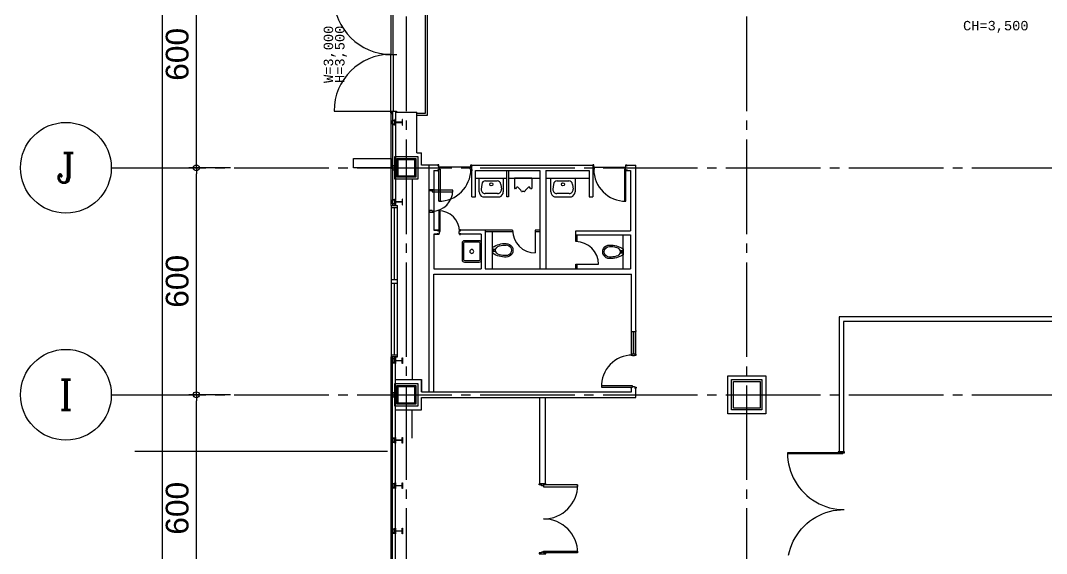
# Model space of a CAD drawing. Header units: millimetres. Extents: x -48783 to 40488, y 6477 to 32964.
# Drawn here: x -1020 to 1692, y 15930 to 17339 of the extents above; entities that cross this region are included whole.
import ezdxf
from ezdxf.enums import TextEntityAlignment as Align

# ---------------------------------------------------------------- set-up
doc = ezdxf.new("R2010")
doc.units = ezdxf.units.MM
doc.header["$LTSCALE"] = 100
doc.linetypes.add('X-N-FAB-L20$0$COL-CEN-LIN', pattern=[3.25, 2.5, -0.25, 0.25, -0.25])
for name, color, linetype in [('0-XREF', 7, 'Continuous'), ('X-N-FAB-L20$0$0-MC', 8, 'Continuous'), ('X-N-FAB-L20$0$0-NC', 8, 'Continuous'), ('X-N-FAB-L20$0$08', 8, 'Continuous'), ('X-N-FAB-L20$0$BLOCK', 8, 'Continuous'), ('X-N-FAB-L20$0$CCL', 8, 'X-N-FAB-L20$0$COL-CEN-LIN'), ('X-N-FAB-L20$0$COL', 8, 'Continuous'), ('X-N-FAB-L20$0$COL-S', 8, 'Continuous')]:
    doc.layers.add(name, color=color, linetype=linetype)
doc.layers.add('X-N-FAB-L20$0$A-BLOCK', color=8, linetype='Continuous', plot=False)
doc.layers.add('X-N-FAB-L20$0$DIM', color=8, linetype='Continuous', plot=False)
doc.styles.add('X-N-FAB-L20$0$ATS', font='monotxt', dxfattribs={"bigfont": 'BIGFONT'})
doc.styles.add('X-N-FAB-L20$0$COL-NUM', font='romanc')
doc.styles.add('X-N-FAB-L20$0$DimStyUse', font='romans.shx', dxfattribs={"width": 0.7})
doc.styles.add('X-N-FAB-L20$0$Gen-Text', font='arial.ttf', dxfattribs={"height": 2.5})
doc.dimstyles.new('X-N-FAB-L20$0$CIRL', dxfattribs={"dimtxt": 30, "dimasz": 8, "dimexe": 8, "dimexo": 0, "dimgap": 5, "dimtad": 1, "dimdsep": 46, "dimtxsty": 'X-N-FAB-L20$0$DimStyUse', "dimblk": 'X-N-FAB-L20$0$_Origin', "dimcen": 10, "dimdle": 8, "dimclrt": 2, "dimazin": 0, "dimtfac": 1, "dimtix": 1, "dimtmove": 2, "dimatfit": 3, "dimfxl": 10, "dimtolj": 1, "dimarcsym": 0})

# ---------------------------------------------------------------- blocks, each defined once
blk = doc.blocks.new('X-N-FAB-L20$0$cn-y')
at = {"layer": 'X-N-FAB-L20$0$0-MC'}
blk.add_circle((-50, 0), 50, dxfattribs=at)
at = {"layer": 'X-N-FAB-L20$0$0-NC', "style": 'X-N-FAB-L20$0$COL-NUM'}
blk.add_attdef('GRID-Y', text='', height=50, dxfattribs=at).set_placement((-50, 0), align=Align.MIDDLE_CENTER)
blk = doc.blocks.new('X-N-FAB-L20$0$_Origin')
at = {"color": 0, "linetype": 'ByBlock', "lineweight": -2}
blk.add_line((0, 0), (-1, 0), dxfattribs=at)
blk.add_circle((0, 0), 0.5, dxfattribs=at)
blk = doc.blocks.new('*D167')
at = {"layer": 'DefPoints', "color": 0, "transparency": 16777216}
for p in [(375, 8800), (465, 8800), (465, 150)]:
    blk.add_point(p, dxfattribs=at)
at = {"layer": 'X-N-FAB-L20$0$DIM', "color": 0, "lineweight": -2, "transparency": 16777216}
for p, q in [((465, 8800), (355, 8800)), ((375, 166), (375, 8784)), ((465, 150), (355, 150))]:
    blk.add_line(p, q, dxfattribs=at)
at = {"layer": 'X-N-FAB-L20$0$DIM', "color": 0, "lineweight": -2, "transparency": 16777216, "xscale": 16, "yscale": 16, "zscale": 16}
for p, rotation in [((375, 8800), 90), ((375, 150), 270)]:
    blk.add_blockref('X-N-FAB-L20$0$_Origin', p, dxfattribs=dict(at, rotation=rotation))
at = {"layer": 'X-N-FAB-L20$0$DIM', "color": 2, "transparency": 16777216, "insert": (324.4, 4475), "char_height": 2.5, "attachment_point": 5, "rotation": 90, "style": 'X-N-FAB-L20$0$Gen-Text'}
blk.add_mtext('\\A1;{\\H24x;8650}', dxfattribs=at)
blk = doc.blocks.new('*D176')
at = {"layer": 'DefPoints', "color": 0, "transparency": 16777216}
for p in [(465, 5750), (555, 5750), (555, 5150)]:
    blk.add_point(p, dxfattribs=at)
at = {"layer": 'X-N-FAB-L20$0$DIM', "color": 0, "lineweight": -2, "transparency": 16777216}
for p, q in [((555, 5750), (445, 5750)), ((465, 5166), (465, 5734)), ((555, 5150), (445, 5150))]:
    blk.add_line(p, q, dxfattribs=at)
at = {"layer": 'X-N-FAB-L20$0$DIM', "color": 0, "lineweight": -2, "transparency": 16777216, "xscale": 16, "yscale": 16, "zscale": 16}
for p, rotation in [((465, 5750), 90), ((465, 5150), 270)]:
    blk.add_blockref('X-N-FAB-L20$0$_Origin', p, dxfattribs=dict(at, rotation=rotation))
at = {"layer": 'X-N-FAB-L20$0$DIM', "color": 2, "transparency": 16777216, "insert": (414.4, 5450), "char_height": 2.5, "attachment_point": 5, "rotation": 90, "style": 'X-N-FAB-L20$0$Gen-Text'}
blk.add_mtext('\\A1;{\\H24x;600}', dxfattribs=at)
blk = doc.blocks.new('*D177')
at = {"layer": 'DefPoints', "color": 0, "transparency": 16777216}
for p in [(465, 6350), (555, 6350), (555, 5750)]:
    blk.add_point(p, dxfattribs=at)
at = {"layer": 'X-N-FAB-L20$0$DIM', "color": 0, "lineweight": -2, "transparency": 16777216}
for p, q in [((555, 6350), (445, 6350)), ((465, 5766), (465, 6334)), ((555, 5750), (445, 5750))]:
    blk.add_line(p, q, dxfattribs=at)
at = {"layer": 'X-N-FAB-L20$0$DIM', "color": 0, "lineweight": -2, "transparency": 16777216, "xscale": 16, "yscale": 16, "zscale": 16}
for p, rotation in [((465, 6350), 90), ((465, 5750), 270)]:
    blk.add_blockref('X-N-FAB-L20$0$_Origin', p, dxfattribs=dict(at, rotation=rotation))
at = {"layer": 'X-N-FAB-L20$0$DIM', "color": 2, "transparency": 16777216, "insert": (414.4, 6050), "char_height": 2.5, "attachment_point": 5, "rotation": 90, "style": 'X-N-FAB-L20$0$Gen-Text'}
blk.add_mtext('\\A1;{\\H24x;600}', dxfattribs=at)
blk = doc.blocks.new('*D178')
at = {"layer": 'DefPoints', "color": 0, "transparency": 16777216}
for p in [(465, 6950), (555, 6950), (555, 6350)]:
    blk.add_point(p, dxfattribs=at)
at = {"layer": 'X-N-FAB-L20$0$DIM', "color": 0, "lineweight": -2, "transparency": 16777216}
for p, q in [((555, 6950), (445, 6950)), ((465, 6366), (465, 6934)), ((555, 6350), (445, 6350))]:
    blk.add_line(p, q, dxfattribs=at)
at = {"layer": 'X-N-FAB-L20$0$DIM', "color": 0, "lineweight": -2, "transparency": 16777216, "xscale": 16, "yscale": 16, "zscale": 16}
for p, rotation in [((465, 6950), 90), ((465, 6350), 270)]:
    blk.add_blockref('X-N-FAB-L20$0$_Origin', p, dxfattribs=dict(at, rotation=rotation))
at = {"layer": 'X-N-FAB-L20$0$DIM', "color": 2, "transparency": 16777216, "insert": (414.4, 6650), "char_height": 2.5, "attachment_point": 5, "rotation": 90, "style": 'X-N-FAB-L20$0$Gen-Text'}
blk.add_mtext('\\A1;{\\H24x;600}', dxfattribs=at)
blk = doc.blocks.new('X-N-FAB-L20$0$A$C028b1125')
at = {"layer": 'X-N-FAB-L20$0$COL'}
blk.add_lwpolyline([(0, 60), (60, 60), (60, 0), (0, 0)], close=True, dxfattribs=at)
at = {"layer": 'X-N-FAB-L20$0$COL-S'}
for points in [[(5, 5), (5, 55), (55, 55), (55, 5)], [(8, 8), (8, 52), (52, 52), (52, 8)]]:
    blk.add_lwpolyline(points, close=True, dxfattribs=at)
blk = doc.blocks.new('X-N-FAB-L20$0$A$C01c89b02')
at = {"layer": 'X-N-FAB-L20$0$COL'}
blk.add_lwpolyline([(0, 100), (100, 100), (100, 0), (0, 0)], close=True, dxfattribs=at)
at = {"layer": 'X-N-FAB-L20$0$COL-S'}
for points in [[(10, 90), (90, 90), (90, 10), (10, 10)], [(15, 85), (85, 85), (85, 15), (15, 15)]]:
    blk.add_lwpolyline(points, close=True, dxfattribs=at)
blk = doc.blocks.new('X-N-FAB-L20$0$A$C1d07c4d4')
blk.add_circle((1026.4, 6298), 0.2)
for centre, major_axis, start_param, end_param in [((925.4, 6267.2), (-7.16, 7.16), 0.682044, 2.356194), ((926.8, 6280.3), (-7.16, 7.16), 5.497787, 6.96523), ((957.1, 6280.3), (7.16, 7.16), 5.601141, 7.068583), ((958.5, 6267.2), (-7.16, 7.16), 2.356194, 4.030345), ((1114.9, 6267.2), (-7.16, 7.16), 0.682044, 2.356194), ((1116.3, 6280.3), (-7.16, 7.16), 5.497787, 6.96523), ((1146.6, 6280.3), (7.16, 7.16), 5.601141, 7.068583), ((1148, 6267.2), (-7.16, 7.16), 2.356194, 4.030345), ((926.5, 6262.6), (11.6, 11.6), 2.420598, 3.467796), ((957.4, 6262.6), (11.6, 11.6), 4.386186, 5.433383), ((1116, 6262.6), (11.6, 11.6), 2.420598, 3.467796), ((1146.9, 6262.6), (11.6, 11.6), 4.386186, 5.433383)]:
    blk.add_ellipse(centre, major_axis=major_axis, ratio=1, start_param=start_param, end_param=end_param)
for centre in [(941.9, 6281.6), (1131.4, 6281.6)]:
    blk.add_ellipse(centre, major_axis=(-2.9, 2.9), ratio=1)
at = {"extrusion": (0, 0, -1)}
for centre, major_axis, start_param, end_param in [((871.8, 6126.9), (-4.41, 4.41), 5.497787, 7.068583), ((909.2, 6126.9), (-4.41, 4.41), 0.785398, 2.356194), ((871.8, 6126.9), (1.47, 1.47), 3.926991, 5.497787), ((909.2, 6126.9), (-1.47, 1.47), 0.785398, 2.356194), ((979.2, 6063.3), (-43.6, 43.6), 0.206884, 0.822018), ((965.5, 6107), (8.5, 8.5), 2.525388, 5.328594), ((979.2, 6063.3), (-40.8, 40.8), 0.509132, 0.822018), ((981.4, 6107), (12.7, 12.7), 5.497787, 8.63938), ((981.4, 6107), (9.9, 9.9), 5.497787, 8.63938), ((1254.4, 6103), (12.7, 12.7), 2.356194, 5.497787), ((1254.4, 6103), (-9.9, 9.9), 3.926991, 7.068583), ((1256.7, 6059.3), (-43.6, 43.6), 0.748778, 1.363912), ((1256.7, 6059.3), (-40.8, 40.8), 0.748778, 1.061664), ((1270.4, 6103), (-8.5, 8.5), 0.954591, 3.757798), ((871.8, 6081.1), (-4.41, 4.41), 3.926991, 5.497787), ((871.8, 6081.1), (-1.47, 1.47), 3.926991, 5.497787), ((909.2, 6081.1), (-4.41, 4.41), 2.356194, 3.926991), ((909.2, 6081.1), (1.47, 1.47), 0.785398, 2.356194), ((979.2, 6150.7), (43.6, 43.6), 2.319574, 2.934708), ((979.2, 6150.7), (40.8, 40.8), 2.319574, 2.63246), ((1256.7, 6146.7), (43.6, 43.6), 1.777681, 2.392815), ((1256.7, 6146.7), (-40.8, 40.8), 3.650725, 3.963611)]:
    blk.add_ellipse(centre, major_axis=major_axis, ratio=1, start_param=start_param, end_param=end_param, dxfattribs=at)
blk.add_ellipse((890.5, 6104), major_axis=(-3.68, 3.68), ratio=1, dxfattribs=at)
blk.add_point((1026.4, 6298))
at = {"layer": 'X-N-FAB-L20$0$08'}
for p, q in [((662.4, 6625), (692.4, 6625)), ((526.4, 6475), (676.4, 6475)), ((677.4, 6225), (677.4, 6472.5)), ((677.4, 6468.5), (680.9, 6468.5)), ((680.9, 6472.5), (680.9, 6225)), ((688.4, 6475), (688.4, 6225)), ((688.4, 6472.5), (744.9, 6472.5)), ((744.9, 6365), (744.9, 6472.5)), ((744.9, 6365), (757.4, 6365)), ((757.4, 6332), (757.4, 6365)), ((800.4, 6332), (757.4, 6332)), ((777.4, 5732.5), (777.4, 6332)), ((886.4, 6327), (804.4, 6327)), ((890.4, 6332), (1210.4, 6332)), ((890.4, 6248), (890.4, 6332)), ((1210.4, 6332), (1210.4, 6248)), ((1214.4, 6327), (1296.4, 6327)), ((1300.4, 6332), (1324.4, 6332)), ((1324.4, 5895), (1324.4, 6332)), ((732.4, 6295), (732.4, 5765)), ((790.4, 6318), (800.4, 6318)), ((790.4, 6318), (790.4, 6160)), ((900.4, 6318), (1070.4, 6318)), ((900.4, 6248), (900.4, 6318)), ((900.4, 6298), (983.4, 6298)), ((910.1, 6261.6), (910.1, 6298)), ((910.1, 6298), (973.8, 6298)), ((973.8, 6298), (973.8, 6261.6)), ((987.4, 6298), (1070.4, 6298)), ((1049.4, 6298), (1003.4, 6298)), ((1003.4, 6298), (1003.4, 6270.5)), ((1049.4, 6298), (1049.4, 6270.5)), ((1053.4, 6298), (1070.4, 6298)), ((1070.4, 6318), (1070.4, 6058)), ((1086.4, 6318), (1086.4, 6058)), ((1086.4, 6318), (1200.4, 6318)), ((1086.4, 6298), (1200.4, 6298)), ((1099.6, 6261.6), (1099.6, 6298)), ((1099.6, 6298), (1163.3, 6298)), ((1163.3, 6298), (1163.3, 6261.6)), ((1200.4, 6318), (1200.4, 6248)), ((1300.4, 6318), (1310.4, 6318)), ((1310.4, 6318), (1310.4, 6158)), ((777.4, 6268), (790.4, 6268)), ((916.7, 6281.3), (915.3, 6268.2)), ((926.8, 6290.4), (957.1, 6290.4)), ((967.2, 6281.3), (968.6, 6268.2)), ((1007.1, 6270), (1003.9, 6270)), ((1007.6, 6270.3), (1008.7, 6272.8)), ((1045.3, 6270.3), (1044.2, 6272.8)), ((1045.8, 6270), (1048.9, 6270)), ((1106.2, 6281.3), (1104.8, 6268.2)), ((1116.3, 6290.4), (1146.6, 6290.4)), ((1156.7, 6281.3), (1158.1, 6268.2)), ((890.4, 6248), (900.4, 6248)), ((919.2, 6247.9), (964.7, 6247.9)), ((958.5, 6257), (925.4, 6257)), ((1029.4, 6262), (1023.5, 6262)), ((1108.7, 6247.9), (1154.2, 6247.9)), ((1148, 6257), (1114.9, 6257)), ((1200.4, 6248), (1210.4, 6248)), ((677.4, 6225), (677.4, 5825)), ((677.4, 6225), (694.4, 6225)), ((677.4, 6220), (694.4, 6220)), ((685.9, 6030), (685.9, 6220)), ((694.4, 5825), (694.4, 6225)), ((777.4, 6208), (790.4, 6208)), ((790.4, 6160), (800.4, 6160)), ((800.4, 6160), (790.4, 6160)), ((925.4, 6160), (860.4, 6160)), ((925.4, 6160), (925.4, 6058)), ((998.4, 6160), (925.4, 6160)), ((1070.4, 6160), (1058.4, 6160)), ((1058.4, 6160), (1058.4, 6100)), ((1165.4, 6158), (1310.4, 6158)), ((1165.4, 6148), (1165.4, 6158)), ((790.4, 6150), (790.4, 6058)), ((800.4, 6150), (790.4, 6150)), ((790.4, 6150), (800.4, 6150)), ((915.4, 6150), (860.4, 6150)), ((871.8, 6133.1), (909.2, 6133.1)), ((915.4, 6150), (915.4, 6058)), ((998.6, 6156), (925.4, 6156)), ((945.4, 6058), (945.4, 6156)), ((1070.4, 6156), (1058.4, 6156)), ((1165.4, 6148), (1310.4, 6148)), ((1165.4, 6130), (1165.4, 6148)), ((1169.4, 6130), (1169.4, 6148)), ((1290.4, 6058), (1290.4, 6148)), ((1310.4, 6148), (1310.4, 6058)), ((865.5, 6081.1), (865.5, 6126.9)), ((869.7, 6081.1), (869.7, 6126.9)), ((871.8, 6129), (909.2, 6129)), ((911.3, 6126.9), (911.3, 6081.1)), ((915.4, 6126.9), (915.4, 6081.1)), ((945.4, 6115), (945.4, 6099)), ((947.4, 6110), (951.4, 6110)), ((947.4, 6104), (947.4, 6110)), ((951.4, 6104), (947.4, 6104)), ((951.4, 6110), (951.4, 6104)), ((1288.4, 6106), (1284.4, 6106)), ((1284.4, 6106), (1284.4, 6100)), ((1288.4, 6100), (1288.4, 6106)), ((1290.4, 6111), (1290.4, 6095)), ((909.2, 6079), (871.8, 6079)), ((1284.4, 6100), (1288.4, 6100)), ((790.4, 6058), (915.4, 6058)), ((909.2, 6074.9), (871.8, 6074.9)), ((925.4, 6058), (1310.4, 6058)), ((1165.4, 6058), (1165.4, 6070)), ((1165.4, 6070), (1225.4, 6070)), ((1169.4, 6058), (1169.4, 6070)), ((677.4, 6030), (694.4, 6030)), ((790.4, 6044), (1312.4, 6044)), ((790.4, 5732.5), (790.4, 6044)), ((1312.4, 5895), (1312.4, 6044)), ((677.4, 6020), (694.4, 6020)), ((685.9, 5830), (685.9, 6020)), ((1861.4, 5931), (1861.4, 5571.6)), ((2567.4, 5931), (1861.4, 5931)), ((1873.4, 5919), (1873.4, 5571.6)), ((2567.4, 5919), (1873.4, 5919)), ((1312.4, 5832.5), (1312.4, 5892.5)), ((1317.4, 5892.5), (1317.4, 5832.5)), ((1318, 5892.5), (1318, 5832.5)), ((1324.4, 5832.5), (1324.4, 5892.5)), ((694.4, 5830), (677.4, 5830)), ((677.4, 3225), (677.4, 5825)), ((694.4, 5825), (677.4, 5825)), ((677.4, 5825), (694.4, 5825)), ((680.9, 3225), (680.9, 5825)), ((688.4, 3225), (688.4, 5825)), ((688.4, 5765), (757.4, 5765)), ((699.4, 5765), (757.4, 5765)), ((757.4, 5732.5), (757.4, 5765)), ((757.4, 5732.5), (1312.4, 5732.5)), ((1312.4, 5732.5), (1312.4, 5742.5)), ((1324.4, 5717.5), (1324.4, 5742.5)), ((757.4, 5717.5), (1324.4, 5717.5)), ((757.4, 5685), (757.4, 5717.5)), ((1069.9, 5489.3), (1069.9, 5717.5)), ((1084.9, 5489.3), (1084.9, 5717.5)), ((688.4, 5685), (757.4, 5685)), ((732.4, 5610), (732.4, 5685)), ((667.4, 5575), (0, 5575)), ((1874.9, 5571.6), (1724.9, 5571.6)), ((1724.9, 5571.6), (1725.3, 5561.6)), ((1863.8, 5568.6), (1724.9, 5568.6)), ((1725.3, 5561.6), (1726.2, 5551.8)), ((1859.9, 5571.6), (1874.9, 5571.6)), ((1873.4, 5571.6), (1861.4, 5571.6)), ((1861.4, 5571.6), (1873.4, 5571.6)), ((1873.4, 5571.6), (1861.4, 5571.6)), ((1861.4, 5571.6), (1873.4, 5571.6)), ((1863.8, 5570.1), (1863.8, 5568.6)), ((1726.2, 5551.8), (1727.8, 5542.2)), ((1727.8, 5542.2), (1730, 5532.7)), ((1730, 5532.7), (1732.8, 5523.5)), ((1732.8, 5523.5), (1736.2, 5514.3)), ((1736.2, 5514.3), (1740.3, 5505.4)), ((1084.9, 5489.3), (1069.9, 5489.3)), ((1069.9, 5489.3), (1084.9, 5489.3)), ((1740.3, 5505.4), (1745, 5496.6)), ((1745, 5496.6), (1750.3, 5488.1)), ((1750.3, 5488.1), (1756, 5480.1)), ((1756, 5480.1), (1762.2, 5472.6)), ((1762.2, 5472.6), (1768.8, 5465.5)), ((1768.8, 5465.5), (1775.9, 5458.8)), ((1775.9, 5458.8), (1783.5, 5452.7)), ((1783.5, 5452.7), (1791.5, 5446.9)), ((1791.5, 5446.9), (1799.9, 5441.7)), ((1799.9, 5441.7), (1808.7, 5437)), ((1808.7, 5437), (1817.7, 5432.9)), ((1817.7, 5432.9), (1826.8, 5429.4)), ((1826.8, 5429.4), (1836.1, 5426.6)), ((1836.1, 5426.6), (1845.6, 5424.4)), ((1791.5, 5396.2), (1799.9, 5401.5)), ((1799.9, 5401.5), (1808.7, 5406.2)), ((1808.7, 5406.2), (1817.7, 5410.3)), ((1817.7, 5410.3), (1826.8, 5413.7)), ((1826.8, 5413.7), (1836.1, 5416.6)), ((1836.1, 5416.6), (1845.6, 5418.8)), ((1845.6, 5424.4), (1855.2, 5422.9)), ((1845.6, 5418.8), (1855.2, 5420.3)), ((1855.2, 5422.9), (1865, 5421.9)), ((1855.2, 5420.3), (1865, 5421.3)), ((1865, 5421.9), (1874.9, 5421.6)), ((1865, 5421.3), (1874.9, 5421.6)), ((1874.9, 5421.6), (1874.9, 5421.6)), ((1874.9, 5421.6), (1874.9, 5421.6)), ((1756, 5363.1), (1762.2, 5370.6)), ((1762.2, 5370.6), (1768.8, 5377.7)), ((1768.8, 5377.7), (1775.9, 5384.4)), ((1775.9, 5384.4), (1783.5, 5390.5)), ((1783.5, 5390.5), (1791.5, 5396.2)), ((1740.3, 5337.8), (1745, 5346.6)), ((1745, 5346.6), (1750.3, 5355.1)), ((1750.3, 5355.1), (1756, 5363.1)), ((1730, 5310.4), (1732.8, 5319.7)), ((1732.8, 5319.7), (1736.2, 5328.9)), ((1736.2, 5328.9), (1740.3, 5337.8)), ((1727.8, 5301), (1730, 5310.4))]:
    blk.add_line(p, q, dxfattribs=at)
for points in [[(744.9, 6464.6), (772.9, 6464.6), (772.9, 6784.6), (772.9, 6784.6), (744.9, 6784.6)], [(744.9, 6469.6), (767.9, 6469.6), (767.9, 6779.6), (744.9, 6779.6)], [(678.9, 6470.5), (676.4, 6470.5), (676.4, 6473), (682.9, 6473), (682.9, 6475), (691.4, 6475), (691.4, 6472.5), (688.9, 6472.5)], [(678.9, 6470.5), (680.9, 6468.5), (680.9, 6470.5), (678.9, 6470.5), (678.9, 6468.5), (680.9, 6468.5)], [(677.2, 6321.2), (677.2, 6324.2), (678.8, 6324.2), (678.8, 6325.8), (677.2, 6325.8), (677.2, 6328.8)], [(800.4, 6320.2), (800.4, 6317), (802.9, 6317), (802.9, 6321.5), (804.4, 6321.5), (804.4, 6327), (802.9, 6327), (802.9, 6333), (800.4, 6333), (800.4, 6329.8)], [(890.4, 6320.2), (890.4, 6317), (887.9, 6317), (887.9, 6321.5), (886.4, 6321.5), (886.4, 6327), (887.9, 6327), (887.9, 6333), (890.4, 6333), (890.4, 6329.8)], [(1210.4, 6320.2), (1210.4, 6317), (1212.9, 6317), (1212.9, 6321.5), (1214.4, 6321.5), (1214.4, 6327), (1212.9, 6327), (1212.9, 6333), (1210.4, 6333), (1210.4, 6329.8)], [(1300.4, 6320.2), (1300.4, 6317), (1297.9, 6317), (1297.9, 6321.5), (1296.4, 6321.5), (1296.4, 6327), (1297.9, 6327), (1297.9, 6333), (1300.4, 6333), (1300.4, 6329.8)], [(987.4, 6318), (987.4, 6248), (983.4, 6248), (983.4, 6318)], [(786.7, 6268), (789.9, 6268), (789.9, 6265.5), (785.4, 6265.5), (785.4, 6264), (779.9, 6264), (779.9, 6265.5), (777.9, 6265.5), (777.9, 6268), (781.1, 6268)], [(786.7, 6208), (789.9, 6208), (789.9, 6210.5), (785.4, 6210.5), (785.4, 6212), (779.9, 6212), (779.9, 6210.5), (777.9, 6210.5), (777.9, 6208), (781.1, 6208)], [(800.4, 6157.8), (800.4, 6161), (802.9, 6161), (802.9, 6156.5), (804.4, 6156.5), (804.4, 6151), (802.9, 6151), (802.9, 6149), (800.4, 6149), (800.4, 6152.2)], [(860.4, 6157.8), (860.4, 6161), (857.9, 6161), (857.9, 6156.5), (856.4, 6156.5), (856.4, 6151), (857.9, 6151), (857.9, 6149), (860.4, 6149), (860.4, 6152.2)], [(1313.6, 5895), (1311.4, 5895), (1311.4, 5892.5), (1314.9, 5892.5), (1314.9, 5892.5), (1320.4, 5892.5), (1320.4, 5892.5), (1325.4, 5892.5), (1325.4, 5895), (1322.9, 5895)], [(1313.9, 5895), (1313.6, 5895)], [(1313.6, 5832.5), (1311.4, 5832.5), (1311.4, 5830), (1314.9, 5830), (1314.9, 5828.5), (1320.4, 5828.5), (1320.4, 5830), (1325.4, 5830), (1325.4, 5832.5), (1313.6, 5832.5)], [(757.4, 5765), (757.4, 5732.5)], [(677.2, 5721.2), (677.2, 5724.2), (678.8, 5724.2), (678.8, 5725.8), (677.2, 5725.8), (677.2, 5728.8)], [(1313.6, 5742.5), (1311.4, 5742.5), (1311.4, 5745), (1314.9, 5745), (1314.9, 5746.5), (1320.4, 5746.5), (1320.4, 5745), (1325.4, 5745), (1325.4, 5742.5), (1320.2, 5742.5)], [(1859.3, 5574.1), (1859.3, 5571.6), (1863.8, 5571.6), (1863.8, 5570.1), (1871, 5570.1), (1871, 5571.6), (1875.5, 5571.6), (1875.5, 5574.1), (1859.3, 5574.1)]]:
    blk.add_lwpolyline(points, dxfattribs=at)
for points in [[(676.4, 6776.5), (676.4, 6625), (682.4, 6625), (682.4, 6776.5)], [(676.4, 6473.5), (676.4, 6625), (682.4, 6625), (682.4, 6473.5)], [(685.9, 6450), (685.9, 6440), (680.9, 6440), (680.9, 6450)], [(682.4, 6450.6), (687.4, 6450.6), (687.4, 6445.6), (686.8, 6445.6), (686.8, 6450), (682.4, 6450)], [(682.4, 6439.4), (687.4, 6439.4), (687.4, 6444.4), (686.8, 6444.4), (686.8, 6440), (682.4, 6440)], [(687.4, 6452.5), (687.4, 6437.5), (688.3, 6437.5), (688.3, 6444.7), (706.5, 6444.7), (706.5, 6437.5), (707.4, 6437.5), (707.4, 6452.5), (706.5, 6452.5), (706.5, 6445.3), (688.3, 6445.3), (688.3, 6452.5)], [(677.4, 6325), (577.4, 6325), (577.4, 6350), (677.4, 6350)], [(687.4, 6355), (747.4, 6355), (747.4, 6295), (687.4, 6295)], [(692.4, 6300), (692.4, 6350), (742.4, 6350), (742.4, 6300)], [(695.4, 6303), (695.4, 6347), (739.4, 6347), (739.4, 6303)], [(677.4, 6324), (677.4, 6326), (680.9, 6326), (680.9, 6324)], [(685.9, 6320), (685.9, 6330), (680.9, 6330), (680.9, 6320)], [(685.9, 6322.5), (685.9, 6327.5), (690.9, 6327.5), (690.9, 6326.9), (686.5, 6326.9), (686.5, 6322.5)], [(687.4, 6327.5), (692.4, 6327.5), (692.4, 6332.5), (691.8, 6332.5), (691.8, 6328.1), (687.4, 6328.1)], [(802.9, 6321.5), (806.9, 6321.5), (806.9, 6236.5), (802.9, 6236.5)], [(1297.9, 6321.5), (1293.9, 6321.5), (1293.9, 6236.5), (1297.9, 6236.5)], [(785.4, 6265.5), (785.4, 6261.5), (840.4, 6261.5), (840.4, 6265.5)], [(685.9, 6240), (685.9, 6230), (680.9, 6230), (680.9, 6240)], [(682.4, 6240.6), (687.4, 6240.6), (687.4, 6235.6), (686.8, 6235.6), (686.8, 6240), (682.4, 6240)], [(687.4, 6242.5), (687.4, 6227.5), (688.3, 6227.5), (688.3, 6234.7), (706.5, 6234.7), (706.5, 6227.5), (707.4, 6227.5), (707.4, 6242.5), (706.5, 6242.5), (706.5, 6235.3), (688.3, 6235.3), (688.3, 6242.5)], [(682.4, 6229.4), (687.4, 6229.4), (687.4, 6234.4), (686.8, 6234.4), (686.8, 6230), (682.4, 6230)], [(802.9, 6156.5), (806.9, 6156.5), (806.9, 6211.5), (802.9, 6211.5)], [(685.9, 5810), (685.9, 5820), (680.9, 5820), (680.9, 5810)], [(682.4, 5820.6), (687.4, 5820.6), (687.4, 5815.6), (686.8, 5815.6), (686.8, 5820), (682.4, 5820)], [(682.4, 5809.4), (687.4, 5809.4), (687.4, 5814.4), (686.8, 5814.4), (686.8, 5810), (682.4, 5810)], [(687.4, 5807.5), (687.4, 5822.5), (688.3, 5822.5), (688.3, 5815.3), (706.5, 5815.3), (706.5, 5822.5), (707.4, 5822.5), (707.4, 5807.5), (706.5, 5807.5), (706.5, 5814.7), (688.3, 5814.7), (688.3, 5807.5)], [(687.4, 5755), (747.4, 5755), (747.4, 5695), (687.4, 5695)], [(1567.4, 5775), (1667.4, 5775), (1667.4, 5675), (1567.4, 5675)], [(1577.4, 5765), (1657.4, 5765), (1657.4, 5685), (1577.4, 5685)], [(1582.4, 5760), (1652.4, 5760), (1652.4, 5690), (1582.4, 5690)], [(677.4, 5724), (677.4, 5726), (680.9, 5726), (680.9, 5724)], [(685.9, 5720), (685.9, 5730), (680.9, 5730), (680.9, 5720)], [(685.9, 5722.5), (685.9, 5727.5), (690.9, 5727.5), (690.9, 5726.9), (686.5, 5726.9), (686.5, 5722.5)], [(687.4, 5727.5), (692.4, 5727.5), (692.4, 5732.5), (691.8, 5732.5), (691.8, 5728.1), (687.4, 5728.1)], [(692.4, 5700), (692.4, 5750), (742.4, 5750), (742.4, 5700)], [(695.4, 5703), (695.4, 5747), (739.4, 5747), (739.4, 5703)], [(1314.9, 5745), (1314.9, 5749), (1232.9, 5749), (1232.9, 5745)], [(685.9, 5600), (685.9, 5610), (680.9, 5610), (680.9, 5600)], [(682.4, 5610.6), (687.4, 5610.6), (687.4, 5605.6), (686.8, 5605.6), (686.8, 5610), (682.4, 5610)], [(682.4, 5599.4), (687.4, 5599.4), (687.4, 5604.4), (686.8, 5604.4), (686.8, 5600), (682.4, 5600)], [(687.4, 5597.5), (687.4, 5612.5), (688.3, 5612.5), (688.3, 5605.3), (706.5, 5605.3), (706.5, 5612.5), (707.4, 5612.5), (707.4, 5597.5), (706.5, 5597.5), (706.5, 5604.7), (688.3, 5604.7), (688.3, 5597.5)], [(685.9, 5480), (685.9, 5490), (680.9, 5490), (680.9, 5480)], [(682.4, 5490.6), (687.4, 5490.6), (687.4, 5485.6), (686.8, 5485.6), (686.8, 5490), (682.4, 5490)], [(682.4, 5479.4), (687.4, 5479.4), (687.4, 5484.4), (686.8, 5484.4), (686.8, 5480), (682.4, 5480)], [(687.4, 5477.5), (687.4, 5492.5), (688.3, 5492.5), (688.3, 5485.3), (706.5, 5485.3), (706.5, 5492.5), (707.4, 5492.5), (707.4, 5477.5), (706.5, 5477.5), (706.5, 5484.7), (688.3, 5484.7), (688.3, 5477.5)], [(1083.2, 5489.3), (1086.4, 5489.3), (1086.4, 5486.8), (1080.4, 5486.8), (1080.4, 5484.3), (1074.4, 5484.3), (1074.4, 5486.8), (1068.4, 5486.8), (1068.4, 5489.3), (1071.6, 5489.3)], [(1170.3, 5486.8), (1080.4, 5486.8), (1080.4, 5481.8), (1170.3, 5481.8)], [(682.4, 5370.6), (687.4, 5370.6), (687.4, 5365.6), (686.8, 5365.6), (686.8, 5370), (682.4, 5370)], [(687.4, 5357.5), (687.4, 5372.5), (688.3, 5372.5), (688.3, 5365.3), (706.5, 5365.3), (706.5, 5372.5), (707.4, 5372.5), (707.4, 5357.5), (706.5, 5357.5), (706.5, 5364.7), (688.3, 5364.7), (688.3, 5357.5)], [(685.9, 5360), (685.9, 5370), (680.9, 5370), (680.9, 5360)], [(682.4, 5359.4), (687.4, 5359.4), (687.4, 5364.4), (686.8, 5364.4), (686.8, 5360), (682.4, 5360)], [(1083.2, 5304.3), (1086.4, 5304.3), (1086.4, 5306.8), (1080.4, 5306.8), (1080.4, 5309.3), (1074.4, 5309.3), (1074.4, 5306.8), (1068.4, 5306.8), (1068.4, 5304.3), (1071.6, 5304.3)], [(1170.3, 5306.8), (1080.4, 5306.8), (1080.4, 5311.8), (1170.3, 5311.8)]]:
    blk.add_lwpolyline(points, close=True, dxfattribs=at)
blk.add_lwpolyline([(677.4, 6470.5), (678.9, 6470.5), (678.9, 6468.5), (677.4, 6468.5, 0.294457)], format="xyb", close=True, dxfattribs=at)
for centre, radius, start, end in [((676.4, 6775), 150, 180, 270), ((676.4, 6475), 150, 90, 180), ((802.9, 6321.5), 85, 270, 0), ((1297.9, 6321.5), 85, 180, 270), ((785.4, 6265.5), 55, 270, 0), ((1003.9, 6270.5), 0.5, 180, 270), ((1007.1, 6270.5), 0.5, 270, 335.373), ((1010.9, 6271.8), 2.4, 51.287, 155.3743), ((984.6, 6238.9), 44.5, 32.256, 51.287), ((1068.3, 6238.9), 44.5, 128.7129, 147.7443), ((1042, 6271.8), 2.4, 24.626, 128.7131), ((1045.8, 6270.5), 0.5, 204.627, 270), ((1048.9, 6270.5), 0.5, 270, 360), ((1023.5, 6263.5), 1.5, 212.255, 270), ((1029.4, 6263.5), 1.5, 270, 327.745), ((802.9, 6156.5), 55, 0, 90), ((1058.4, 6160), 60, 180, 270), ((1165.4, 6070), 60, 0, 90), ((1315.4, 5747.5), 82.5, 90.3099, 181.7484), ((1080.4, 5486.8), 90, 270, 0), ((1080.4, 5306.8), 90, 0, 90)]:
    blk.add_arc(centre, radius, start, end, dxfattribs=at)
at = {"layer": 'X-N-FAB-L20$0$08', "style": 'X-N-FAB-L20$0$ATS'}
blk.add_text('CH=3,500', height=25, dxfattribs=at).set_placement((2275.7, 6700.9), align=Align.MIDDLE_CENTER)
for s, p in [('W=3,000', (511.4, 6625)), ('H=3,500', (541.4, 6625))]:
    blk.add_text(s, height=25, rotation=90, dxfattribs=at).set_placement(p, align=Align.MIDDLE_CENTER)
blk = doc.blocks.new('X-N-FAB-L20$0$A$C20c95bda')
at = {"layer": 'X-N-FAB-L20$0$CCL'}
for p, q in [((1020, 0), (1020, 9160)), ((1920, 0), (1920, 9160)), ((240, 6350), (28330, 6350)), ((240, 5750), (28330, 5750))]:
    blk.add_line(p, q, dxfattribs=at)
at = {"layer": 'X-N-FAB-L20$0$A-BLOCK'}
ref = blk.add_blockref('X-N-FAB-L20$0$cn-y', (240, 6350), dxfattribs=dict(at, xscale=2.399999999999997, yscale=2.399999999999997, zscale=2.399999999999997))
ref.add_attrib('GRID-Y', 'J', dxfattribs={"layer": 'X-N-FAB-L20$0$0-NC', "height": 80, "style": 'X-N-FAB-L20$0$COL-NUM'}).set_placement((120, 6350), align=Align.MIDDLE_CENTER)
ref = blk.add_blockref('X-N-FAB-L20$0$cn-y', (240, 5750), dxfattribs=dict(at, xscale=2.399999999999997, yscale=2.399999999999997, zscale=2.399999999999997))
ref.add_attrib('GRID-Y', 'I', dxfattribs={"layer": 'X-N-FAB-L20$0$0-NC', "height": 80, "style": 'X-N-FAB-L20$0$COL-NUM'}).set_placement((120, 5750), align=Align.MIDDLE_CENTER)
at = {"layer": 'X-N-FAB-L20$0$COL'}
for name, p in [('X-N-FAB-L20$0$A$C028b1125', (990, 6320)), ('X-N-FAB-L20$0$A$C028b1125', (990, 5720)), ('X-N-FAB-L20$0$A$C01c89b02', (1870, 5700))]:
    blk.add_blockref(name, p, dxfattribs=at)
at = {"layer": 'X-N-FAB-L20$0$DIM'}
for base, p1, p2, picture, middle in [((375, 8800), (465, 150), (465, 8800), '*D167', (324.366, 4475)), ((465, 6950), (555, 6350), (555, 6950), '*D178', (414.366, 6650)), ((465, 6350), (555, 5750), (555, 6350), '*D177', (414.366, 6050)), ((465, 5750), (555, 5150), (555, 5750), '*D176', (414.366, 5450))]:
    dim = blk.add_linear_dim(base=base, p1=p1, p2=p2, angle=90, text='{\\H24x;<>}', dimstyle='X-N-FAB-L20$0$CIRL', override={"dimtxt": 60, "dimasz": 16, "dimexe": 20, "dimgap": 20, "dimtxsty": 'X-N-FAB-L20$0$Gen-Text'}, dxfattribs=at)
    dim.commit()
    dim.dimension.update_dxf_attribs({"geometry": picture, "text_midpoint": middle})
blk = doc.blocks.new('X-N-FAB-L20')
blk.add_blockref('X-N-FAB-L20$0$A$C1d07c4d4', (-717.4, 10625))
at = {"layer": 'X-N-FAB-L20$0$BLOCK'}
blk.add_blockref('X-N-FAB-L20$0$A$C20c95bda', (-1020, 10600), dxfattribs=at)

msp = doc.modelspace()

# ---------------------------------------------------------------- block references
at = {"layer": '0-XREF'}
msp.add_blockref('X-N-FAB-L20', (0, 0), dxfattribs=at)

doc.saveas('drawing.dxf')
